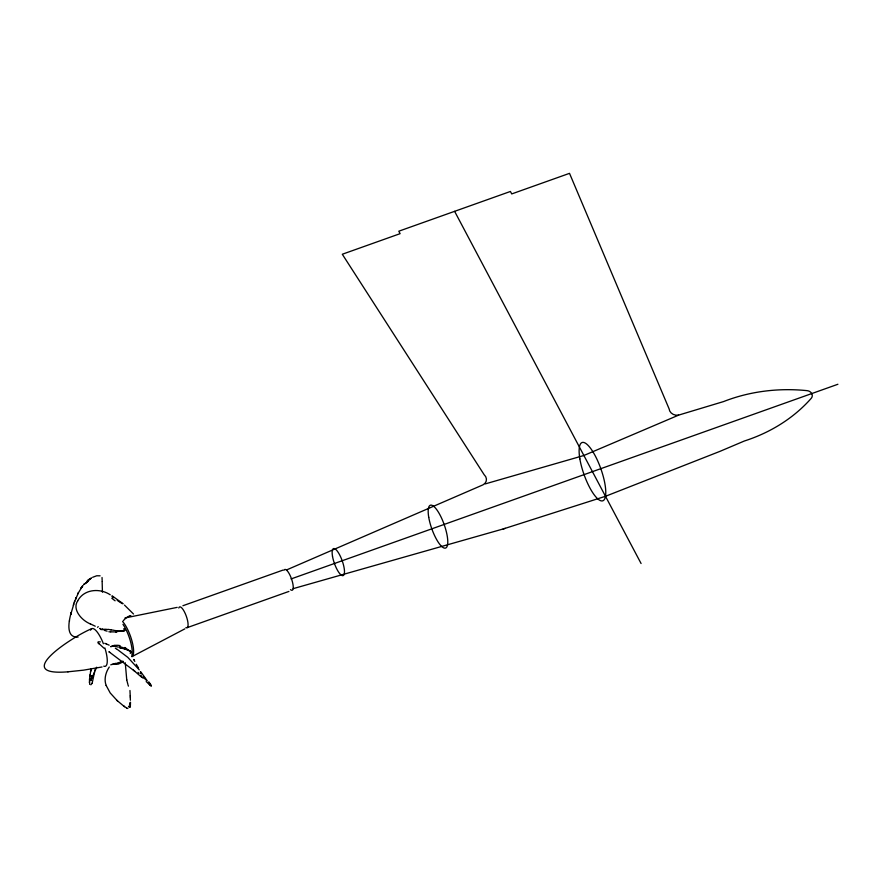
<?xml version="1.0" encoding="UTF-8"?>
<svg xmlns="http://www.w3.org/2000/svg" width="882" height="882" viewBox="0 0 882 882"><rect width="100%" height="100%" fill="white"/><g stroke="black" fill="none" stroke-linecap="round" stroke-linejoin="round"><path stroke-width="1.32" d="M130.316 707.099A11.797 3.065 -6.1 0 0 130.327 707L130.492 702.48A10.033 4.09 -1.8 0 0 130.404 702.237M70.968 613.431C68.862 621.082 65.4 637.973 78.079 637.091M94.705 669.879L94.639 670.926M129.577 705.082L129.632 704.475A29.073 8.478 -33.5 0 1 129.841 703.704L130.183 702.524M94.561 672.073L92.158 683.175M102.191 581.15L102.036 577.49M102.444 592.241L102.147 581.58M91.044 668.655L89.468 679.493L89.699 684.421M109.28 667.035C105.675 672.36 103.833 679.283 106.16 685.49M89.799 676.472L90.03 674.785M69.446 621.182L69.513 620.719M91.64 677.067L91.86 675.932L91.452 678.137L91.838 675.976M90.515 671.764L90.901 669.592L90.659 670.893M91.662 677.001L90.879 680.683L91.32 678.71M70.692 614.578L74.485 601.855L74.253 602.505M70.725 614.456L71.1 612.913L70.88 613.806M70.758 614.324L70.913 613.674M70.814 614.059L71.034 613.177M70.847 613.927L71.001 613.299M91.287 678.897L91.022 679.945L92.29 676.108L90.912 680.254L96.689 667.211M123.237 620.719L126.027 617.918M73.327 605.217L73.68 604.17M74.573 601.634L78.366 592.891L82.478 586.111M74.507 601.822L74.738 601.171M75.775 598.536L75.521 599.154L76.139 597.654L75.709 598.702M92.103 683.263L90.879 684.829M77.66 600.962C71.982 609.363 81.629 620.542 90.471 623.949M77.66 600.962C83.834 589.022 99.864 587.864 110.239 594.799M122.785 661.081L122.62 661.302A6.108 2.878 -86 0 1 122.234 661.798L122.091 661.875M84.341 583.785L84.066 584.16A3.693 1.367 -22.5 0 0 83.867 584.49M84.374 584.215L91.508 577.931M87.109 580.973L88.002 580.235M97.494 627.311L98.277 626.694M89.115 579.419L90.945 578.228M126.512 617.576L129.422 615.956M130.712 652.768L131.12 652.03A3.605 2.183 -26.8 0 0 130.955 651.798M120.867 662.801L118.993 663.804A11.687 7.453 70.4 0 1 118.111 664.135L116.115 664.3M98.111 641.809L100.35 641.898M91.541 628.8C75.014 635.249 9.669 676.703 68.146 671.797M184.922 628.822L132.079 656.572M92.61 577.302L96.733 575.77L100.085 575.814M110.757 664.852L112.157 664.322M286.87 569.805L483.027 484.835A7.662 6.538 9.9 0 0 484.141 474.692L342.304 254.248L400.108 233.664L398.807 231.205L510.424 191.46L511.725 193.93L569.518 173.346L669.096 408.84A7.662 6.538 9.9 0 0 680.695 414.485L723.527 401.586A161.604 138.011 9.9 0 1 807.129 390.66A5.524 4.719 9.9 0 1 811.749 393.593A5.524 4.719 9.9 0 1 811.208 398.366A161.604 138.011 9.9 0 1 744.397 440.989L720.021 451.33L605.493 496.29L503.181 528.968M111.22 646.583L111.97 646.363A3.219 3.109 -82.6 0 0 112.378 646.087L113.436 645.624A3.804 3.616 -69.6 0 1 114.219 645.426L114.858 645.348M182.916 605.725L283.122 570.048M291.082 578.934L837.9 384.265M187.006 627.708L288.91 591.436M678.578 415.157L583.884 455.487L485.232 483.909M112.279 664.499L112.841 664.322M293.155 588.658L505.309 528.351M112.775 664.344L112.896 664.124A3.219 0.661 -19.6 0 0 113.447 663.992L115.674 663.308M116.656 631.733L117.251 631.578A4.112 3.66 22.3 0 1 118.166 631.391L122.907 631.148M123.193 631.093L123.337 631.06A8.114 6.802 22 0 0 124.329 630.784L124.439 630.685A1.158 0.97 23.3 0 0 124.726 630.52M123.282 631.071L123.304 631.06A7.673 6.736 31.5 0 0 124.329 630.619M130.084 615.768L130.856 615.625M111.86 646.263L111.816 646.274A2.403 2.282 -68.2 0 0 110.669 646.738M124.968 617.984L177.194 607.378M102.036 666.979L83.525 670.166L67.815 671.819M116.005 631.876L116.093 631.854A3.782 3.142 12.1 0 1 115.564 631.909L110.945 631.854M122.874 630.828L118.21 631.137M112.764 646.208L113.954 646.197M115.707 664.311L115.002 664.344M114.748 664.344L113.756 664.234M107.538 629.439L104.638 629.208M103.095 629.087L102.103 628.954M114.186 646.219L118.375 647.112M110.834 629.803L114.439 630.376M115.299 630.52L115.663 630.575A3.671 2.426 -0.6 0 1 116.016 630.685L117.119 630.972M126.06 649.417L126.655 649.549M119.544 647.443L124.748 649.097M107.097 631.159L105.829 630.784M120.117 645.69L119.445 645.514A14.377 12.888 -43.2 0 0 114.869 645.47M105.267 630.619L104.385 630.343M126.942 708.136L127.879 708.511M104.726 643.309L106.281 643.926M106.369 643.959L109.181 645.161M95.245 626.209L90.184 623.806M103.018 629.781L102.025 629.274M127.328 649.791L130.36 651.489M126.721 708.037L123.645 706.052L124.538 706.68M124.803 647.465L124.979 647.564A5.634 4.586 -33.5 0 1 125.476 647.917M122.333 603.641L120.018 602.263A29.073 17.475 18.9 0 1 118.53 601.237L117.196 600.355M115.333 648.259L116.81 649.108M112.279 596.023L112.29 596.034A11.797 9.592 -10.2 0 1 112.609 596.177L121.253 602.417M117.262 649.384L127.802 657.355L139.246 669.824M151.296 686.053L146.18 681.577M130.304 651.103L127.394 649.505A4.719 3.616 -68.2 0 1 126.931 649.152M109.743 652.305L108.894 651.71L134.891 671.334M123.965 706.273L116.777 700.275M103.988 648.204L97.957 642.625M121.33 602.483L122.587 603.464M151.031 685.865L149.444 684.542M146.61 680.452L145.155 679.096A29.073 20.231 -66.6 0 1 144.229 678.038M133.347 670.077L141.715 677.288M126.909 649.185L125.652 648.016M123.932 628.976A8.677 8.324 -5.2 0 1 124.307 629.285L124.583 629.516A1.367 1.169 25 0 1 124.88 629.935M112.83 597.004L112.323 596.563A3.693 2.657 4.2 0 1 112.014 596.21L111.926 596.089M124.483 605.085L133.524 614.026M138.033 672.404L139.069 673.363M117.582 701.047L110.217 692.965L106.127 685.402M147.9 682.337L150.205 684.774L149.301 683.66M150.028 684.597L149.345 683.704L150.315 684.939M98.354 643.232L98.806 643.761M144.218 678.049L143.446 677.067M148.815 681.83L151.285 685.38M145.111 677.817L146.247 679.383M149.168 683.484L148.507 682.58M144.736 677.31L140.966 672.095A11.797 9.482 -28.6 0 0 140.778 671.864M146.621 679.901L146.897 680.287A10.033 6.979 -23.7 0 1 147.107 680.65M138.518 668.016L136.236 664.267M129.797 707.066L129.709 706.89A21.322 5.524 -30.4 0 1 129.555 706.691M454.616 211.338L641.082 563.51M140.922 673.142L140.613 672.503A3.693 2.922 -49 0 1 140.481 672.051L140.436 671.908M134.792 661.434L134.02 659.857M134.119 660.056L133.821 659.46M128.419 686.13L128.077 685.049M127.824 684.156L126.721 679.746M126.743 679.835L125.255 662.746M129.963 690.507L130.227 696.074M89.424 682.646L89.391 681.841M130.382 700.242L130.282 697.816M130.216 695.931L130.282 697.607M284.092 570.18A11.047 3.175 70.4 0 1 291.788 579.694A11.047 3.175 70.4 0 1 290.487 589.661M100.548 629.02A4.95 2.381 -6.5 0 1 99.853 628.557M105.002 629.913A9.063 3.594 9.4 0 1 103.778 629.45M111.088 629.858A12.888 5.634 8.4 0 1 108.254 629.34M116.711 631.865A8.787 7.276 11.7 0 1 116.137 631.997M104.881 647.95A20.01 5.755 70.4 0 1 103.734 666.153M90.57 630.167A20.01 5.755 70.4 0 1 103.403 643.728M122.962 624.335A20.01 5.755 70.4 0 1 131.804 655.37M130.712 652.812A6.692 4.156 -41.9 0 1 130.128 653.132M119.5 646.605A23.638 15.17 -5.3 0 1 124.086 648.116M130.327 651.081A4.95 3.098 -31.3 0 1 130.635 651.357A8.39 5.016 -19.6 0 1 130.944 651.644M120.779 661.963A14.388 1.103 -13 0 1 116.909 663.143M123.337 661.489A23.638 9.603 13.8 0 1 121.451 662.658M130.327 651.875A8.644 5.038 -13.8 0 1 130.569 652.074M130.293 651.533A5.325 3.308 -30.8 0 1 130.569 651.754M126.699 649.67A5.634 2.767 54.4 0 1 127.35 649.924M125.332 649.218A6.108 2.084 35.3 0 1 124.704 649.031M121.055 648.149A11.687 1.014 17.8 0 1 119.61 647.763M141.142 673.969A21.322 15.667 -64.6 0 1 140.756 673.297M142.95 678.115A47.297 28.5 -85.3 0 1 140.966 675.425M121.771 661.423A25.479 15.203 64.3 0 1 120.724 662.591M129.015 707.121A47.297 10.242 -49.2 0 1 128.507 706.25M90.008 578.625A10.033 0.816 -30.1 0 1 89.699 578.835M84.22 584.27A11.797 2.889 -32.8 0 1 84.033 584.457M84.793 583.818A21.322 9.669 -11.7 0 1 85.201 583.366M85.841 583.311A47.297 27.21 7.6 0 1 88.035 581.425M87.946 580.224A29.073 12.932 -7.8 0 1 89.049 579.397M99.964 628.348A4.344 2.194 -8.2 0 0 100.416 628.668A6.24 2.635 -0.1 0 0 100.647 628.756M101.573 629.649A8.743 1.676 -2.6 0 1 100.78 629.483M108.883 631.777A13.969 2.37 6.6 0 1 110.603 631.953M118.133 631.347A3.848 3.352 -23.7 0 1 117.052 631.104M124.66 630.277A1.929 1.444 8.5 0 1 124.373 630.409M124.02 628.965A8.644 8.346 -12.4 0 1 124.307 629.208M122.653 603.398A10.033 9.007 -4.8 0 1 123.083 603.784M113.128 597.787A21.322 13.109 14.6 0 1 112.477 597.224M115.123 600.807A47.297 18.015 26 0 1 111.794 598.228M178.781 608.029A11.047 3.175 70.4 0 1 186.201 615.901A11.047 3.175 70.4 0 1 185.926 627.521M122.609 621.534A19.856 5.711 70.4 0 1 132.068 641.368A19.856 5.711 70.4 0 1 131.936 656.66M91.188 679.283L91.397 678.412L91.188 679.283M78.035 593.553L78.366 592.891L78.035 593.553M81.188 588.018L80.78 588.647L82.919 585.516L81.188 588.018M428.729 517.249A22.734 6.538 70.4 0 0 445.41 548.119A22.734 6.538 70.4 0 0 439.787 514.559A22.734 6.538 70.4 0 0 428.729 517.249M332.492 556.2A14.321 4.112 70.4 0 0 343.01 575.648A14.321 4.112 70.4 0 0 339.46 554.513A14.321 4.112 70.4 0 0 332.492 556.2M579.86 458.861A30.947 8.897 70.4 0 0 602.56 500.877A30.947 8.897 70.4 0 0 594.898 455.211A30.947 8.897 70.4 0 0 579.86 458.861"/></g></svg>
